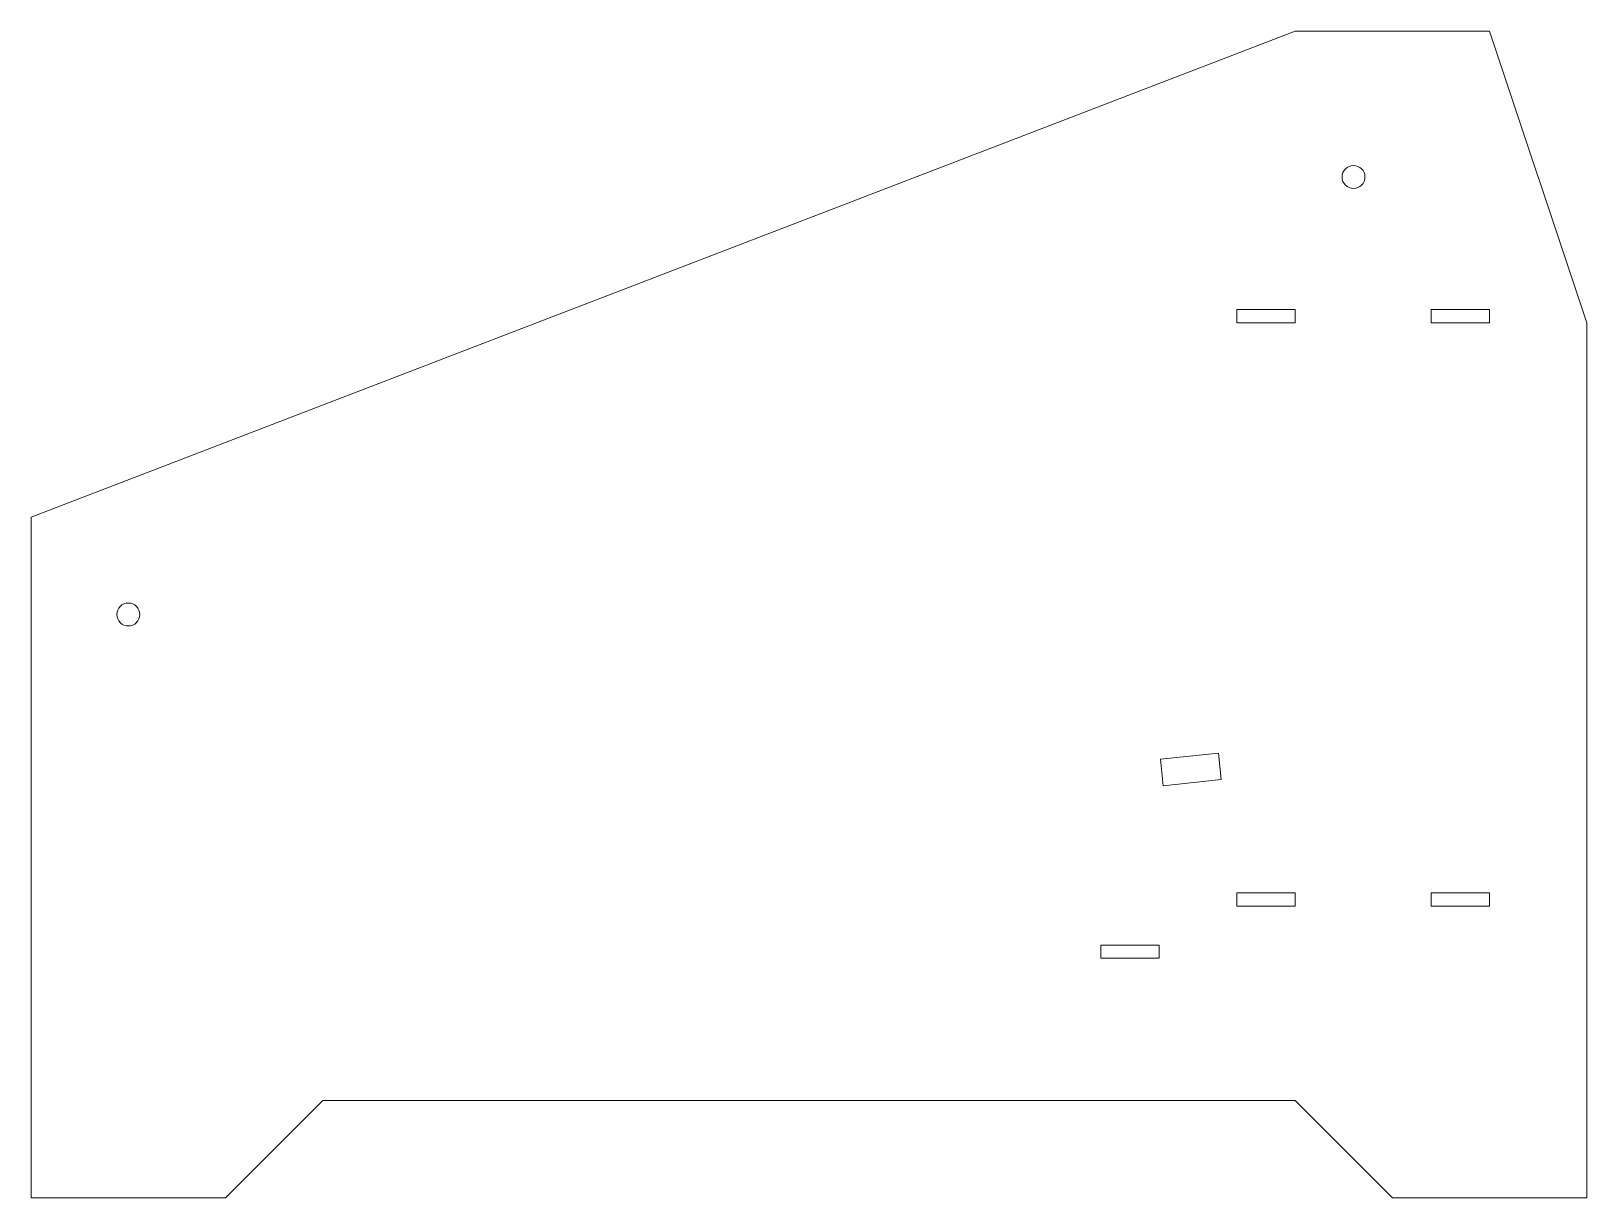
# Model space of a CAD drawing. Header units: millimetres. Extents: x -30 to 130, y -20 to 100.
import ezdxf

# ---------------------------------------------------------------- set-up
doc = ezdxf.new("R2010")
doc.units = ezdxf.units.MM
doc.layers.add('side', color=7, linetype='CONTINUOUS', lineweight=0, true_color=0x000000)

msp = doc.modelspace()

# ---------------------------------------------------------------- linework, layer by layer
at = {"layer": 'side'}
for p, q in [((-30, 50), (100, 100)), ((100, 100), (120, 100)), ((120, 100), (130, 70)), ((94, 70), (94, 71.36)), ((94, 71.36), (100, 71.36)), ((100, 70), (100, 71.36)), ((114, 70), (114, 71.36)), ((114, 71.36), (120, 71.36)), ((120, 70), (120, 71.36)), ((100, 70), (94, 70)), ((120, 70), (114, 70)), ((130, 70), (130, -20)), ((-30, -20), (-30, 50)), ((92.12, 25.74), (86.15, 25.11)), ((92.4, 23.02), (92.12, 25.74)), ((86.15, 25.11), (86.44, 22.39)), ((86.44, 22.39), (92.4, 23.02)), ((94, 10), (94, 11.36)), ((94, 11.36), (100, 11.36)), ((100, 10), (100, 11.36)), ((114, 10), (114, 11.36)), ((114, 11.36), (120, 11.36)), ((120, 10), (120, 11.36)), ((100, 10), (94, 10)), ((120, 10), (114, 10)), ((80, 4.64), (80, 6)), ((80, 6), (86, 6)), ((86, 4.64), (86, 6)), ((86, 4.64), (80, 4.64)), ((0, -10), (-10, -20)), ((100, -10), (0, -10)), ((110, -20), (100, -10)), ((-10, -20), (-30, -20)), ((130, -20), (110, -20))]:
    msp.add_line(p, q, dxfattribs=at)
for centre in [(106, 85), (-20, 40)]:
    msp.add_circle(centre, 1.18, dxfattribs=at)

doc.saveas('drawing.dxf')
